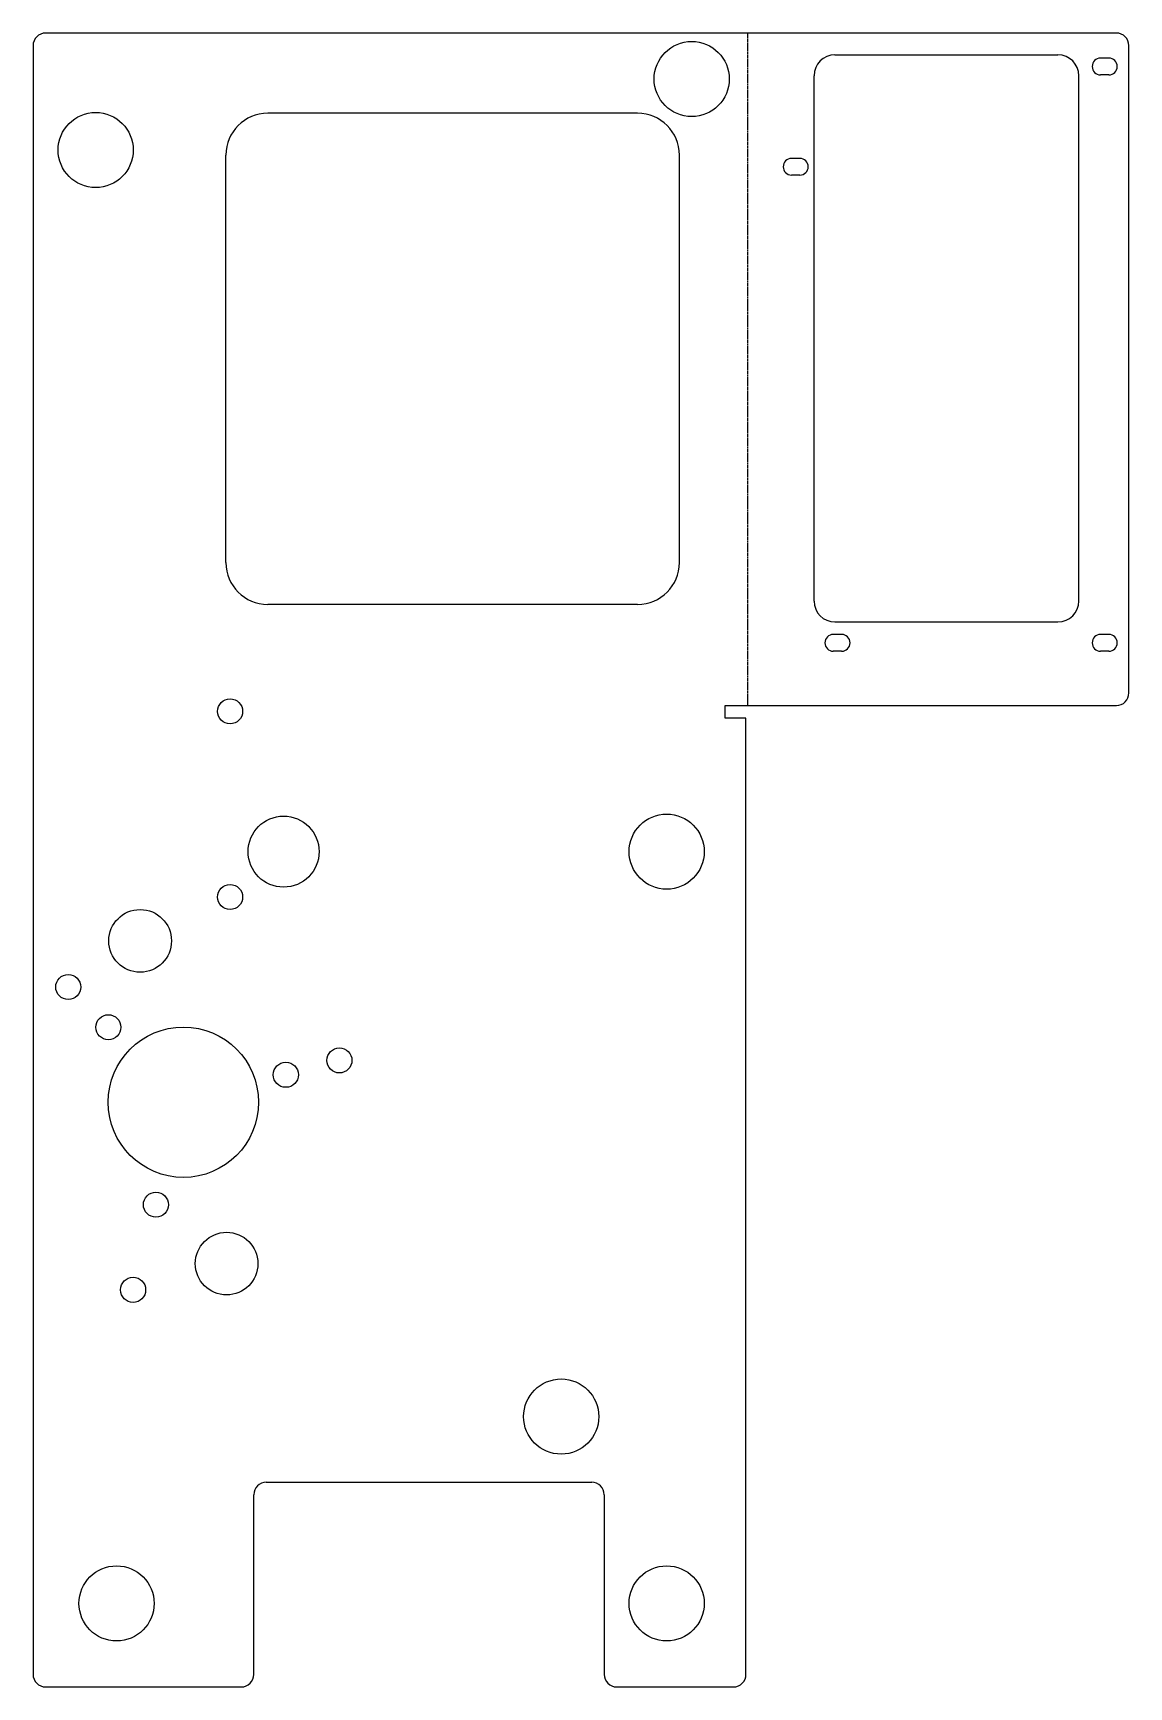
# Model space of a CAD drawing. Extents: x -256 to 7, y -407 to -11.
import ezdxf

# ---------------------------------------------------------------- set-up
doc = ezdxf.new("R2010")
doc.units = 0
doc.header["$MEASUREMENT"] = 0
doc.linetypes.add('CENTER', pattern=[0.72, 0.45, -0.09, 0.09, -0.09])
doc.layers.add('SHEETMETAL_BEND_LINES_UP', color=7, linetype='CENTER')
doc.layers.add('VISIBLE', color=7, linetype='CONTINUOUS')

msp = doc.modelspace()

# ---------------------------------------------------------------- linework, layer by layer
at = {"layer": 'SHEETMETAL_BEND_LINES_UP'}
msp.add_line((-84.59, -172), (-84.59, -11), dxfattribs=at)
at = {"layer": 'VISIBLE'}
for p, q in [((3.7, -11), (-252.76, -11)), ((-255.76, -14), (-255.76, -404)), ((6.7, -169), (6.7, -14)), ((-63.7, -16.2), (-10.3, -16.2)), ((1.9, -17), (-0.1, -17)), ((-68.7, -147), (-68.7, -21.2)), ((-5.3, -147), (-5.3, -21.2)), ((1.9, -21), (-0.1, -21)), ((-110.96, -30.2), (-199.56, -30.2)), ((-209.56, -137.8), (-209.56, -40.2)), ((-100.96, -137.8), (-100.96, -40.2)), ((-72.1, -41), (-74.1, -41)), ((-72.1, -45), (-74.1, -45)), ((-110.96, -147.8), (-199.56, -147.8)), ((-63.7, -152), (-10.3, -152)), ((-62.1, -155), (-64.1, -155)), ((1.9, -155), (-0.1, -155)), ((-62.1, -159), (-64.1, -159)), ((1.9, -159), (-0.1, -159)), ((-90.01, -172), (3.7, -172)), ((-90.01, -175), (-90.01, -172)), ((-85.01, -175), (-90.01, -175)), ((-85.01, -404), (-85.01, -175)), ((-199.89, -357.98), (-121.96, -357.98)), ((-202.89, -404), (-202.89, -360.98)), ((-118.96, -360.98), (-118.96, -404)), ((-252.76, -407), (-205.89, -407)), ((-115.96, -407), (-88.01, -407))]:
    msp.add_line(p, q, dxfattribs=at)
for centre, radius in [((-98.01, -22), 9), ((-240.76, -39), 9), ((-208.56, -173.41), 3), ((-104.01, -207), 9), ((-195.76, -207), 8.5), ((-208.56, -217.86), 3), ((-230.11, -228.36), 7.5), ((-247.33, -239.42), 3), ((-237.72, -249.04), 3), ((-219.76, -267), 18), ((-182.39, -256.99), 3), ((-195.22, -260.43), 3), ((-226.33, -291.53), 3), ((-209.4, -305.64), 7.5), ((-231.79, -311.92), 3), ((-129.27, -342.27), 9), ((-235.76, -387), 9), ((-104.01, -387), 9)]:
    msp.add_circle(centre, radius, dxfattribs=at)
for centre, radius, start, end in [((-252.76, -14), 3, 90, 180), ((3.7, -14), 3, 0, 90), ((-63.7, -21.2), 5, 90, 180), ((-10.3, -21.2), 5, 0, 90), ((-0.1, -19), 2, 90, 270), ((1.9, -19), 2, 270, 90), ((-199.56, -40.2), 10, 90, 180), ((-110.96, -40.2), 10, 0, 90), ((-74.1, -43), 2, 90, 270), ((-72.1, -43), 2, 270, 90), ((-199.56, -137.8), 10, 180, 270), ((-110.96, -137.8), 10, 270, 0), ((-63.7, -147), 5, 180, 270), ((-10.3, -147), 5, 270, 0), ((-64.1, -157), 2, 90, 270), ((-62.1, -157), 2, 270, 90), ((-0.1, -157), 2, 90, 270), ((1.9, -157), 2, 270, 90), ((3.7, -169), 3, 270, 0), ((-199.89, -360.98), 3, 90, 180), ((-121.96, -360.98), 3, 0, 90), ((-252.76, -404), 3, 180, 270), ((-205.89, -404), 3, 270, 0), ((-115.96, -404), 3, 180, 270), ((-88.01, -404), 3, 270, 0)]:
    msp.add_arc(centre, radius, start, end, dxfattribs=at)

doc.saveas('drawing.dxf')
